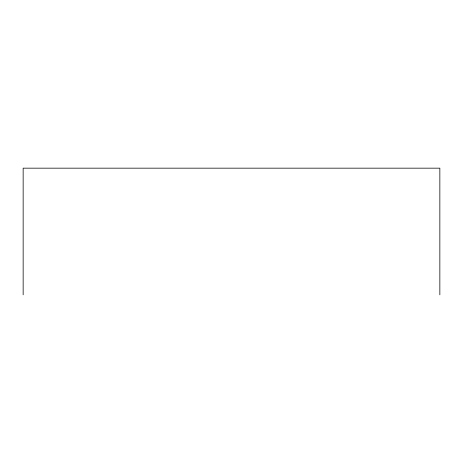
<?xml version="1.0" encoding="UTF-8"?>
<svg xmlns="http://www.w3.org/2000/svg" width="463" height="463" viewBox="0 0 463 463"><rect width="100%" height="100%" fill="white"/><g stroke="black" fill="none" stroke-linecap="round" stroke-linejoin="round"><path stroke-width="0.69" d="M439.85 294.833L439.85 168.167L23.15 168.167L23.15 294.833"/></g></svg>
